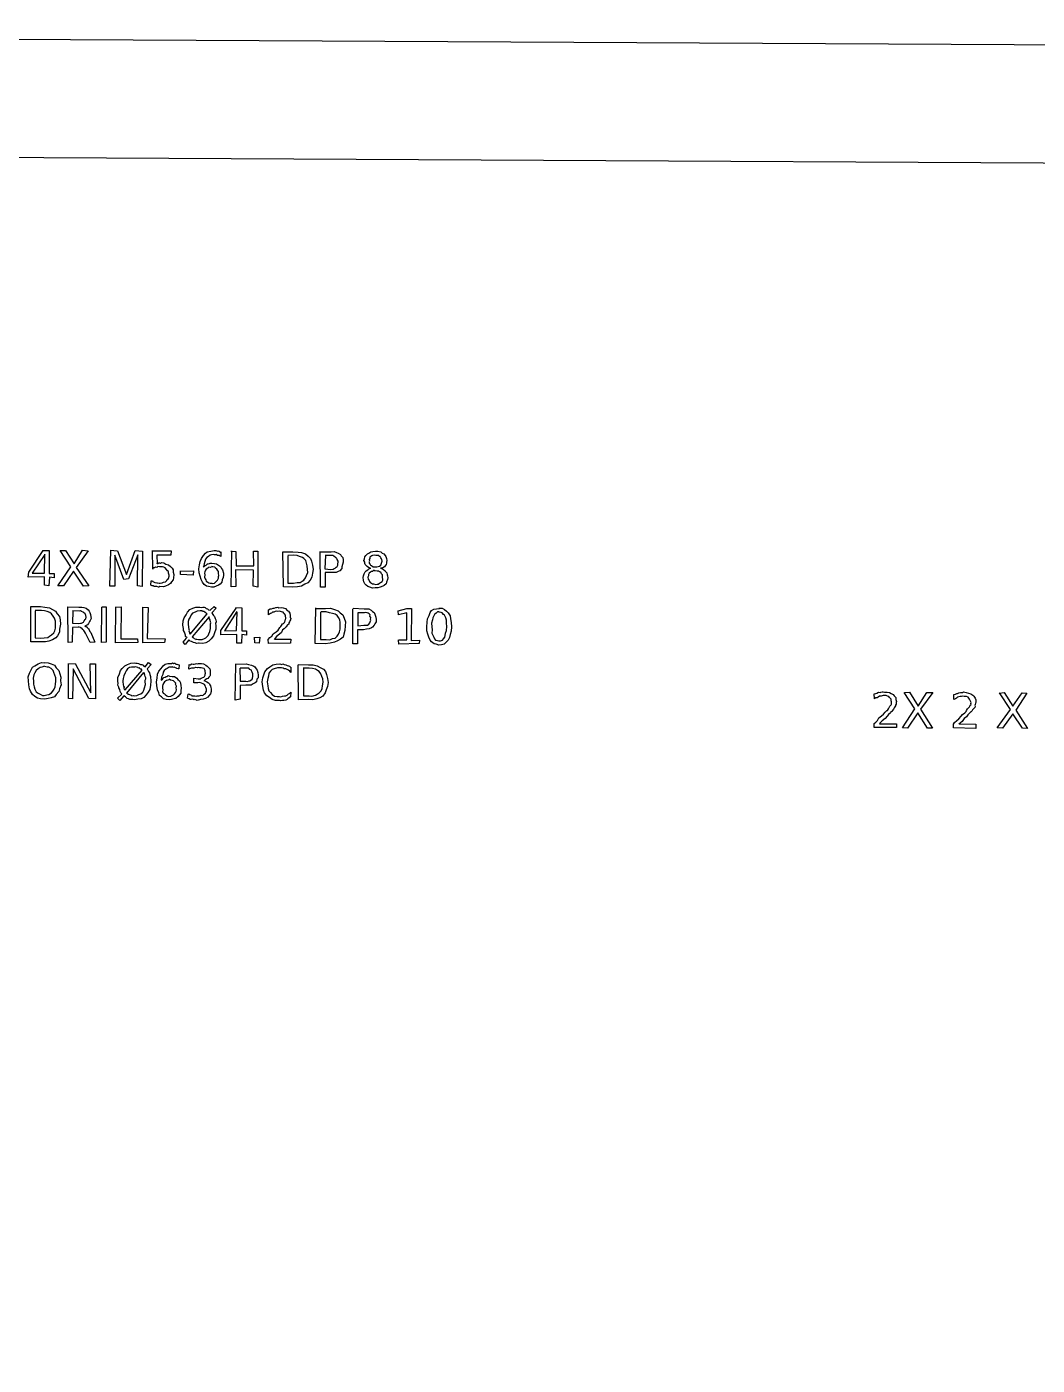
# Model space of a CAD drawing. Header units: millimetres. Extents: x -1 to 541, y -1 to 401.
# Drawn here: x 205.9 to 291.7, y 287.7 to 401.4 of the extents above; entities that cross this region are included whole.
import ezdxf

# ---------------------------------------------------------------- set-up
doc = ezdxf.new("R2010")
doc.units = ezdxf.units.MM

msp = doc.modelspace()

# ---------------------------------------------------------------- linework, layer by layer
for points in [[(-1.07, 1.46), (538.9, -1.43), (541.05, 398.58), (1.04, 401.44)], [(8.97, 11.38), (528.95, 8.65), (531, 388.58), (11, 391.37)]]:
    msp.add_lwpolyline(points, close=True)
for points in [[(207.26, 356.95), (207.79, 356.94), (207.78, 355), (208.21, 355.01), (208.22, 354.64), (207.8, 354.69), (207.76, 353.95), (207.38, 354.01), (207.39, 354.71), (206, 354.68), (206.06, 355.11), (207.28, 356.95)], [(207.41, 356.62), (206.35, 355.04), (207.39, 355.02), (207.41, 356.63)], [(208.71, 356.95), (209.18, 356.96), (209.92, 355.83), (210.63, 356.98), (211.09, 356.93), (210.09, 355.51), (211.16, 353.96), (210.71, 353.93), (209.85, 355.21), (208.99, 353.96), (208.53, 353.94), (209.63, 355.56), (208.73, 356.94)], [(212.98, 356.97), (213.58, 356.92), (214.36, 354.92), (215.09, 356.96), (215.71, 356.91), (215.68, 353.9), (215.29, 353.95), (215.32, 356.59), (214.52, 354.54), (214.12, 354.5), (213.35, 356.56), (213.37, 353.91), (212.95, 353.91), (213.01, 356.95)], [(216.61, 356.93), (218.16, 356.93), (218.13, 356.55), (216.93, 356.55), (216.95, 355.82), (216.96, 355.84), (217.05, 355.84), (217.09, 355.9), (217.09, 355.9), (217.15, 355.91), (217.24, 355.87), (217.28, 355.89), (217.32, 355.93), (217.52, 355.9), (217.71, 355.8), (217.92, 355.74), (218.09, 355.6), (218.23, 355.46), (218.32, 355.32), (218.33, 355.11), (218.39, 354.91), (218.36, 354.62), (218.31, 354.47), (218.19, 354.3), (218.1, 354.14), (217.91, 354.03), (217.68, 353.91), (217.5, 353.87), (217.2, 353.89), (217.1, 353.85), (217.07, 353.84), (216.92, 353.9), (216.84, 353.89), (216.71, 353.9), (216.61, 353.94), (216.54, 353.96), (216.42, 354), (216.46, 354.37), (216.56, 354.39), (216.6, 354.31), (216.7, 354.26), (216.77, 354.23), (216.93, 354.21), (217, 354.21), (217.14, 354.19), (217.21, 354.17), (217.38, 354.22), (217.51, 354.25), (217.68, 354.29), (217.79, 354.41), (217.82, 354.5), (217.93, 354.57), (217.98, 354.76), (217.98, 354.87), (217.93, 355.04), (217.92, 355.18), (217.84, 355.24), (217.76, 355.35), (217.65, 355.47), (217.53, 355.54), (217.42, 355.58), (217.21, 355.58), (217.16, 355.58), (217.03, 355.59), (216.98, 355.56), (216.92, 355.5), (216.83, 355.54), (216.74, 355.48), (216.63, 355.48), (216.59, 355.38), (216.55, 356.94)], [(222.37, 356.83), (222.38, 356.43), (222.31, 356.46), (222.25, 356.52), (222.17, 356.52), (222.1, 356.54), (221.98, 356.62), (221.91, 356.58), (221.83, 356.59), (221.75, 356.62), (221.59, 356.59), (221.45, 356.56), (221.31, 356.43), (221.18, 356.37), (221.08, 356.21), (221, 356.03), (220.94, 355.81), (220.91, 355.54), (220.96, 355.61), (221.05, 355.67), (221.12, 355.71), (221.24, 355.82), (221.28, 355.81), (221.4, 355.86), (221.47, 355.89), (221.6, 355.87), (221.83, 355.86), (221.99, 355.82), (222.16, 355.71), (222.33, 355.6), (222.42, 355.42), (222.5, 355.3), (222.59, 355.04), (222.6, 354.87), (222.57, 354.66), (222.49, 354.47), (222.46, 354.26), (222.31, 354.1), (222.18, 354), (221.97, 353.92), (221.78, 353.83), (221.58, 353.84), (221.31, 353.9), (221.15, 353.92), (220.94, 354.07), (220.81, 354.25), (220.69, 354.5), (220.6, 354.76), (220.54, 355.07), (220.51, 355.41), (220.56, 355.73), (220.62, 356.01), (220.72, 356.28), (220.89, 356.53), (221.06, 356.74), (221.22, 356.85), (221.52, 356.9), (221.8, 356.95), (221.82, 356.94), (221.94, 356.94), (222.03, 356.93), (222.09, 356.91), (222.16, 356.93), (222.22, 356.9), (222.34, 356.82), (222.38, 356.8)], [(223.23, 356.91), (223.65, 356.87), (223.66, 355.65), (225.16, 355.65), (225.14, 356.9), (225.52, 356.91), (225.52, 353.85), (225.12, 353.91), (225.15, 355.29), (223.62, 355.32), (223.64, 353.89), (223.25, 353.88), (223.29, 356.92)], [(227.63, 356.84), (228.48, 356.84), (228.93, 356.81), (229.23, 356.79), (229.57, 356.68), (229.79, 356.47), (229.98, 356.27), (230.06, 356.04), (230.16, 355.71), (230.2, 355.34), (230.16, 355.02), (230.09, 354.69), (229.96, 354.43), (229.75, 354.21), (229.51, 354.08), (229.23, 353.93), (228.88, 353.87), (228.49, 353.83), (227.68, 353.87), (227.63, 356.85)], [(228.07, 356.5), (228.06, 354.19), (228.53, 354.18), (228.85, 354.23), (229.1, 354.24), (229.27, 354.36), (229.42, 354.44), (229.56, 354.62), (229.64, 354.83), (229.76, 355.08), (229.73, 355.33), (229.7, 355.66), (229.64, 355.89), (229.6, 356.09), (229.43, 356.27), (229.31, 356.35), (229.06, 356.45), (228.85, 356.54), (228.53, 356.55), (228.06, 356.52)], [(230.84, 356.85), (231.74, 356.84), (232.01, 356.86), (232.21, 356.79), (232.35, 356.73), (232.53, 356.6), (232.59, 356.51), (232.73, 356.35), (232.76, 356.17), (232.77, 355.96), (232.72, 355.75), (232.66, 355.58), (232.64, 355.42), (232.47, 355.24), (232.34, 355.16), (232.17, 355.09), (232, 355.08), (231.71, 355.08), (231.23, 355.08), (231.24, 353.85), (230.84, 353.85), (230.82, 356.86)], [(231.26, 356.55), (231.21, 355.4), (231.71, 355.35), (231.9, 355.38), (231.99, 355.43), (232.09, 355.45), (232.16, 355.53), (232.26, 355.59), (232.31, 355.7), (232.32, 355.81), (232.34, 355.96), (232.35, 356.06), (232.26, 356.2), (232.23, 356.3), (232.15, 356.34), (232.08, 356.4), (231.98, 356.46), (231.9, 356.52), (231.73, 356.52), (231.24, 356.54)], [(235.11, 355.42), (235, 355.49), (234.91, 355.52), (234.79, 355.6), (234.73, 355.69), (234.64, 355.75), (234.61, 355.86), (234.59, 355.96), (234.53, 356.1), (234.58, 356.25), (234.59, 356.41), (234.68, 356.54), (234.83, 356.66), (234.94, 356.74), (235.12, 356.85), (235.29, 356.88), (235.52, 356.91), (235.72, 356.9), (235.95, 356.84), (236.08, 356.73), (236.22, 356.67), (236.32, 356.53), (236.39, 356.45), (236.45, 356.28), (236.47, 356.11), (236.44, 355.96), (236.43, 355.87), (236.42, 355.75), (236.34, 355.65), (236.28, 355.58), (236.14, 355.49), (236.01, 355.46), (235.94, 355.44), (236.1, 355.4), (236.19, 355.33), (236.32, 355.23), (236.36, 355.17), (236.46, 355.07), (236.5, 354.9), (236.52, 354.79), (236.55, 354.63), (236.54, 354.48), (236.44, 354.27), (236.41, 354.13), (236.25, 353.98), (236.12, 353.92), (235.92, 353.84), (235.71, 353.79), (235.48, 353.79), (235.25, 353.76), (235.04, 353.83), (234.87, 353.9), (234.73, 354), (234.61, 354.11), (234.53, 354.29), (234.49, 354.44), (234.45, 354.67), (234.5, 354.81), (234.54, 354.96), (234.6, 355.08), (234.63, 355.13), (234.72, 355.22), (234.86, 355.3), (234.94, 355.39), (235.1, 355.45)], [(234.94, 356.03), (234.98, 355.96), (234.98, 355.87), (235.07, 355.77), (235.09, 355.7), (235.18, 355.67), (235.3, 355.57), (235.4, 355.56), (235.49, 355.56), (235.61, 355.58), (235.75, 355.59), (235.84, 355.61), (235.95, 355.71), (235.98, 355.78), (236.01, 355.87), (236.05, 355.96), (236.07, 356.06), (236.04, 356.19), (236.02, 356.25), (235.97, 356.32), (235.91, 356.45), (235.83, 356.45), (235.78, 356.52), (235.68, 356.54), (235.55, 356.54), (235.4, 356.57), (235.25, 356.52), (235.19, 356.51), (235.11, 356.43), (235.04, 356.38), (235.03, 356.28), (234.97, 356.2), (234.99, 356.04)], [(218.97, 355.2), (220.06, 355.23), (220.03, 354.86), (218.95, 354.91), (218.95, 355.22)], [(221.61, 355.58), (221.45, 355.52), (221.35, 355.53), (221.26, 355.46), (221.12, 355.37), (221.06, 355.28), (221, 355.13), (220.99, 355.02), (221, 354.89), (220.99, 354.68), (221.03, 354.56), (221.09, 354.46), (221.13, 354.36), (221.26, 354.26), (221.36, 354.21), (221.46, 354.19), (221.6, 354.19), (221.69, 354.14), (221.82, 354.18), (221.94, 354.29), (221.99, 354.34), (222.09, 354.43), (222.16, 354.59), (222.18, 354.74), (222.2, 354.83), (222.16, 355), (222.16, 355.16), (222.1, 355.28), (222.03, 355.36), (221.9, 355.47), (221.85, 355.53), (221.7, 355.57), (221.61, 355.59)], [(235.49, 355.21), (235.4, 355.27), (235.26, 355.18), (235.17, 355.18), (235.08, 355.1), (234.98, 355.03), (234.92, 354.91), (234.92, 354.8), (234.86, 354.7), (234.89, 354.52), (234.96, 354.4), (234.99, 354.32), (235.05, 354.23), (235.17, 354.19), (235.25, 354.12), (235.35, 354.11), (235.53, 354.06), (235.64, 354.09), (235.74, 354.1), (235.84, 354.19), (235.93, 354.24), (236.07, 354.33), (236.12, 354.43), (236.13, 354.52), (236.11, 354.66), (236.11, 354.77), (236.1, 354.88), (236.02, 354.98), (235.95, 355.12), (235.86, 355.13), (235.77, 355.21), (235.66, 355.2), (235.51, 355.22)], [(206.24, 352.2), (207.04, 352.2), (207.42, 352.13), (207.81, 352.08), (208.07, 351.93), (208.33, 351.79), (208.47, 351.58), (208.65, 351.35), (208.71, 351.06), (208.74, 350.69), (208.67, 350.28), (208.65, 350.01), (208.48, 349.71), (208.34, 349.53), (208.08, 349.36), (207.77, 349.25), (207.46, 349.19), (207.03, 349.19), (206.22, 349.2), (206.24, 352.2)], [(206.6, 351.82), (206.6, 349.53), (207.08, 349.51), (207.35, 349.53), (207.67, 349.57), (207.82, 349.69), (207.99, 349.78), (208.17, 349.96), (208.26, 350.13), (208.31, 350.37), (208.31, 350.68), (208.31, 350.96), (208.25, 351.2), (208.12, 351.38), (207.99, 351.58), (207.83, 351.69), (207.61, 351.78), (207.39, 351.82), (207.12, 351.85), (206.59, 351.87)], [(210.81, 350.54), (210.84, 350.51), (210.9, 350.52), (211, 350.44), (211.02, 350.4), (211.13, 350.29), (211.17, 350.21), (211.23, 350.06), (211.33, 349.99), (211.67, 349.17), (211.28, 349.15), (210.86, 349.94), (210.8, 350.06), (210.72, 350.17), (210.65, 350.24), (210.57, 350.36), (210.5, 350.35), (210.44, 350.4), (210.34, 350.43), (210.24, 350.44), (209.76, 350.42), (209.75, 349.18), (209.39, 349.14), (209.38, 352.18), (210.3, 352.13), (210.56, 352.15), (210.74, 352.11), (210.93, 352.06), (211.09, 351.92), (211.19, 351.8), (211.25, 351.68), (211.3, 351.52), (211.33, 351.31), (211.34, 351.18), (211.28, 351.02), (211.21, 350.93), (211.16, 350.81), (211.14, 350.74), (211.03, 350.63), (210.92, 350.57), (210.81, 350.53)], [(209.8, 351.82), (209.78, 350.79), (210.31, 350.75), (210.46, 350.79), (210.53, 350.77), (210.64, 350.84), (210.71, 350.86), (210.77, 350.97), (210.83, 351.08), (210.91, 351.15), (210.92, 351.3), (210.9, 351.42), (210.86, 351.51), (210.83, 351.58), (210.71, 351.7), (210.67, 351.72), (210.52, 351.78), (210.45, 351.84), (210.33, 351.8), (209.76, 351.84)], [(212.26, 352.16), (212.63, 352.17), (212.63, 349.18), (212.24, 349.15), (212.25, 352.14)], [(213.42, 352.14), (213.89, 352.17), (213.87, 349.45), (215.28, 349.46), (215.32, 349.14), (213.43, 349.12), (213.46, 352.16)], [(215.71, 352.14), (216.19, 352.1), (216.11, 349.47), (217.63, 349.44), (217.59, 349.15), (215.75, 349.12), (215.73, 352.14)], [(219.51, 349.53), (219.37, 349.65), (219.36, 349.76), (219.31, 349.92), (219.28, 350.02), (219.2, 350.17), (219.2, 350.32), (219.18, 350.46), (219.14, 350.6), (219.17, 350.97), (219.26, 351.22), (219.41, 351.5), (219.53, 351.71), (219.74, 351.95), (220, 352.05), (220.24, 352.13), (220.59, 352.13), (220.7, 352.12), (220.83, 352.14), (220.96, 352.13), (221.03, 352.1), (221.12, 352.03), (221.23, 352.01), (221.33, 351.91), (221.45, 351.88), (221.79, 352.21), (221.98, 352.05), (221.61, 351.66), (221.69, 351.53), (221.74, 351.44), (221.83, 351.34), (221.89, 351.17), (221.94, 351.06), (221.96, 350.88), (221.92, 350.76), (221.94, 350.57), (221.95, 350.28), (221.83, 349.97), (221.74, 349.71), (221.54, 349.45), (221.35, 349.26), (221.09, 349.11), (220.84, 349.06), (220.53, 349.07), (220.46, 349.07), (220.29, 349.05), (220.18, 349.1), (220.06, 349.15), (219.94, 349.19), (219.87, 349.23), (219.77, 349.26), (219.64, 349.36), (219.34, 348.96), (219.16, 349.16), (219.46, 349.52)], [(221.21, 351.55), (221.12, 351.62), (221.04, 351.7), (221.02, 351.72), (220.93, 351.76), (220.81, 351.76), (220.77, 351.84), (220.63, 351.84), (220.6, 351.82), (220.36, 351.8), (220.18, 351.72), (219.97, 351.63), (219.85, 351.48), (219.75, 351.3), (219.66, 351.13), (219.58, 350.91), (219.58, 350.63), (219.63, 350.5), (219.63, 350.42), (219.65, 350.28), (219.67, 350.19), (219.65, 350.12), (219.7, 350), (219.7, 349.94), (219.75, 349.86), (221.2, 351.56)], [(221.39, 351.33), (219.92, 349.61), (220, 349.57), (220.02, 349.56), (220.1, 349.47), (220.21, 349.44), (220.25, 349.39), (220.34, 349.41), (220.47, 349.38), (220.56, 349.4), (220.79, 349.39), (220.97, 349.48), (221.1, 349.53), (221.28, 349.73), (221.35, 349.87), (221.43, 350.07), (221.49, 350.33), (221.49, 350.62), (221.5, 350.71), (221.52, 350.8), (221.5, 350.9), (221.47, 351.04), (221.45, 351.07), (221.41, 351.15), (221.39, 351.24), (221.39, 351.35)], [(223.61, 352.12), (224.16, 352.09), (224.15, 350.12), (224.56, 350.13), (224.55, 349.76), (224.14, 349.81), (224.13, 349.07), (223.72, 349.07), (223.72, 349.82), (222.36, 349.78), (222.37, 350.16), (223.66, 352.06)], [(223.74, 351.76), (222.68, 350.14), (223.7, 350.15), (223.77, 351.72)], [(226.92, 349.43), (228.32, 349.42), (228.3, 349.07), (226.42, 349.04), (226.38, 349.39), (226.53, 349.56), (226.71, 349.68), (226.82, 349.88), (227.06, 350.04), (227.25, 350.2), (227.39, 350.41), (227.46, 350.49), (227.51, 350.57), (227.6, 350.71), (227.68, 350.76), (227.77, 350.83), (227.82, 350.93), (227.83, 350.99), (227.86, 351.12), (227.89, 351.19), (227.89, 351.25), (227.87, 351.33), (227.87, 351.46), (227.79, 351.57), (227.71, 351.63), (227.66, 351.72), (227.52, 351.74), (227.45, 351.76), (227.32, 351.79), (227.22, 351.76), (227.06, 351.79), (226.98, 351.77), (226.88, 351.71), (226.77, 351.71), (226.68, 351.64), (226.58, 351.61), (226.42, 351.5), (226.43, 351.9), (226.56, 351.99), (226.68, 352), (226.81, 352.05), (226.9, 352.06), (227.03, 352.11), (227.11, 352.1), (227.21, 352.13), (227.3, 352.09), (227.51, 352.1), (227.67, 352.09), (227.87, 352.02), (228.01, 351.86), (228.13, 351.79), (228.24, 351.64), (228.27, 351.42), (228.27, 351.23), (228.32, 351.2), (228.28, 351.06), (228.24, 350.99), (228.21, 350.89), (228.16, 350.8), (228.14, 350.7), (228.02, 350.63), (227.94, 350.52), (227.94, 350.47), (227.86, 350.4), (227.76, 350.3), (227.62, 350.21), (227.53, 350), (227.36, 349.86), (227.09, 349.66), (226.9, 349.39)], [(230.44, 352.03), (231.27, 352.03), (231.69, 352.05), (232.03, 351.95), (232.35, 351.84), (232.52, 351.67), (232.74, 351.48), (232.85, 351.21), (232.96, 350.88), (232.92, 350.54), (232.91, 350.17), (232.83, 349.85), (232.75, 349.58), (232.55, 349.43), (232.29, 349.27), (232.03, 349.16), (231.66, 349.07), (231.24, 349.02), (230.39, 349.04), (230.44, 352.08)], [(230.85, 351.75), (230.83, 349.39), (231.31, 349.4), (231.62, 349.37), (231.85, 349.47), (232.09, 349.51), (232.26, 349.67), (232.36, 349.84), (232.44, 350.04), (232.51, 350.26), (232.51, 350.53), (232.5, 350.84), (232.47, 351.05), (232.37, 351.25), (232.25, 351.43), (232.09, 351.54), (231.86, 351.61), (231.59, 351.67), (231.33, 351.73), (230.88, 351.74)], [(233.6, 352.06), (234.56, 352.01), (234.74, 352.01), (234.94, 352), (235.13, 351.89), (235.25, 351.78), (235.41, 351.7), (235.45, 351.54), (235.55, 351.3), (235.57, 351.1), (235.56, 350.89), (235.45, 350.72), (235.4, 350.61), (235.25, 350.43), (235.16, 350.38), (234.98, 350.31), (234.74, 350.27), (234.5, 350.21), (233.98, 350.21), (233.98, 349.02), (233.58, 349.02), (233.59, 352.01)], [(234.01, 351.69), (234, 350.56), (234.52, 350.6), (234.65, 350.61), (234.79, 350.62), (234.84, 350.62), (234.93, 350.7), (235.02, 350.82), (235.06, 350.89), (235.12, 351.03), (235.09, 351.1), (235.11, 351.26), (235.04, 351.37), (235.05, 351.48), (234.97, 351.56), (234.9, 351.64), (234.79, 351.65), (234.63, 351.69), (234.55, 351.66), (234.04, 351.67)], [(237.49, 349.36), (238.18, 349.37), (238.16, 351.66), (237.45, 351.49), (237.43, 351.84), (238.18, 352.03), (238.56, 352.02), (238.55, 349.32), (239.24, 349.35), (239.22, 349.04), (237.5, 349.01), (237.47, 349.37)], [(240.89, 352.05), (241.17, 352.06), (241.38, 351.95), (241.54, 351.79), (241.69, 351.65), (241.84, 351.39), (241.89, 351.16), (241.93, 350.83), (241.97, 350.47), (241.95, 350.11), (241.86, 349.81), (241.81, 349.55), (241.68, 349.34), (241.54, 349.19), (241.34, 349.01), (241.11, 348.94), (240.89, 348.91), (240.66, 348.99), (240.49, 349.03), (240.27, 349.19), (240.14, 349.33), (240.04, 349.58), (239.96, 349.85), (239.88, 350.13), (239.87, 350.46), (239.89, 350.86), (239.93, 351.14), (240.06, 351.42), (240.15, 351.68), (240.26, 351.86), (240.47, 351.97), (240.7, 351.99), (240.94, 352.02)], [(240.93, 351.74), (240.79, 351.74), (240.67, 351.62), (240.52, 351.53), (240.47, 351.41), (240.39, 351.24), (240.36, 351.05), (240.27, 350.78), (240.29, 350.46), (240.31, 350.21), (240.29, 349.94), (240.4, 349.71), (240.47, 349.58), (240.51, 349.45), (240.6, 349.34), (240.77, 349.3), (240.88, 349.27), (241.04, 349.28), (241.21, 349.35), (241.29, 349.46), (241.41, 349.59), (241.43, 349.74), (241.47, 349.92), (241.53, 350.17), (241.56, 350.5), (241.54, 350.77), (241.53, 351.03), (241.48, 351.24), (241.36, 351.45), (241.29, 351.52), (241.17, 351.65), (241.08, 351.68), (240.9, 351.71)], [(225.26, 349.56), (225.67, 349.6), (225.62, 349.08), (225.25, 349.11), (225.22, 349.58)], [(207.4, 347.44), (207.7, 347.41), (207.96, 347.33), (208.23, 347.2), (208.39, 346.99), (208.61, 346.76), (208.69, 346.49), (208.78, 346.2), (208.76, 345.88), (208.79, 345.54), (208.66, 345.2), (208.6, 344.98), (208.39, 344.72), (208.23, 344.53), (207.95, 344.45), (207.7, 344.37), (207.41, 344.32), (207.06, 344.36), (206.8, 344.42), (206.57, 344.55), (206.36, 344.71), (206.2, 345), (206.12, 345.21), (206.06, 345.54), (206.02, 345.87), (206.01, 346.21), (206.1, 346.52), (206.24, 346.77), (206.38, 347.04), (206.58, 347.17), (206.86, 347.32), (207.14, 347.43), (207.43, 347.4)], [(207.4, 347.12), (207.16, 347.05), (207.01, 347.01), (206.86, 346.89), (206.69, 346.75), (206.58, 346.57), (206.49, 346.4), (206.43, 346.12), (206.46, 345.86), (206.45, 345.61), (206.5, 345.37), (206.58, 345.18), (206.68, 344.94), (206.84, 344.84), (207.02, 344.76), (207.21, 344.64), (207.37, 344.65), (207.58, 344.68), (207.77, 344.73), (207.98, 344.85), (208.11, 345), (208.22, 345.17), (208.28, 345.36), (208.33, 345.61), (208.35, 345.84), (208.35, 346.15), (208.26, 346.36), (208.19, 346.58), (208.12, 346.77), (207.96, 346.92), (207.77, 347.04), (207.61, 347.04), (207.38, 347.1)], [(209.42, 347.34), (210, 347.36), (211.32, 344.87), (211.27, 347.34), (211.73, 347.33), (211.71, 344.35), (211.16, 344.37), (209.83, 346.89), (209.78, 344.36), (209.44, 344.39), (209.42, 347.36)], [(213.95, 344.77), (213.88, 344.86), (213.83, 344.99), (213.79, 345.14), (213.7, 345.28), (213.71, 345.35), (213.63, 345.5), (213.66, 345.69), (213.63, 345.83), (213.63, 346.16), (213.77, 346.49), (213.85, 346.76), (214, 346.94), (214.2, 347.16), (214.45, 347.27), (214.73, 347.39), (215.03, 347.4), (215.15, 347.39), (215.27, 347.37), (215.38, 347.35), (215.55, 347.28), (215.65, 347.27), (215.76, 347.21), (215.84, 347.12), (215.94, 347.08), (216.21, 347.44), (216.44, 347.26), (216.12, 346.89), (216.17, 346.78), (216.22, 346.68), (216.31, 346.56), (216.34, 346.41), (216.4, 346.24), (216.38, 346.13), (216.41, 345.96), (216.43, 345.85), (216.38, 345.52), (216.35, 345.16), (216.2, 344.92), (216.03, 344.68), (215.84, 344.48), (215.6, 344.34), (215.32, 344.33), (215.04, 344.26), (214.9, 344.31), (214.8, 344.3), (214.64, 344.3), (214.53, 344.34), (214.41, 344.39), (214.33, 344.48), (214.26, 344.52), (214.14, 344.61), (213.79, 344.22), (213.6, 344.41), (213.96, 344.76)], [(215.66, 346.79), (215.63, 346.88), (215.52, 346.88), (215.45, 346.98), (215.35, 346.96), (215.31, 347.02), (215.2, 347.04), (215.09, 347.06), (215.04, 347.03), (214.79, 347.04), (214.62, 347.01), (214.43, 346.89), (214.34, 346.73), (214.24, 346.56), (214.14, 346.31), (214.08, 346.09), (214.04, 345.87), (214.05, 345.74), (214.08, 345.64), (214.08, 345.54), (214.11, 345.43), (214.15, 345.33), (214.14, 345.25), (214.17, 345.15), (214.23, 345.11), (215.68, 346.8)], [(218.84, 347.24), (218.79, 346.9), (218.75, 346.89), (218.63, 346.92), (218.61, 346.97), (218.52, 346.99), (218.41, 347.04), (218.34, 347.01), (218.24, 347.06), (218.22, 347.05), (217.98, 347.03), (217.81, 346.94), (217.69, 346.88), (217.55, 346.77), (217.48, 346.62), (217.43, 346.42), (217.34, 346.2), (217.31, 345.93), (217.4, 346.03), (217.48, 346.1), (217.54, 346.16), (217.63, 346.2), (217.73, 346.26), (217.8, 346.26), (217.9, 346.33), (218.01, 346.27), (218.24, 346.25), (218.43, 346.26), (218.63, 346.12), (218.71, 345.99), (218.87, 345.89), (218.94, 345.71), (218.96, 345.47), (218.99, 345.28), (218.98, 345.03), (218.96, 344.84), (218.85, 344.69), (218.74, 344.56), (218.56, 344.38), (218.4, 344.34), (218.19, 344.3), (217.98, 344.28), (217.72, 344.29), (217.51, 344.35), (217.34, 344.52), (217.17, 344.65), (217.11, 344.86), (216.98, 345.13), (216.92, 345.49), (216.91, 345.81), (216.95, 346.12), (217, 346.46), (217.1, 346.71), (217.29, 346.93), (217.47, 347.16), (217.64, 347.29), (217.88, 347.35), (218.18, 347.36), (218.27, 347.4), (218.35, 347.34), (218.39, 347.37), (218.47, 347.37), (218.56, 347.31), (218.64, 347.31), (218.73, 347.26), (218.79, 347.25)], [(220.93, 345.91), (221.08, 345.85), (221.17, 345.8), (221.32, 345.72), (221.4, 345.64), (221.43, 345.53), (221.48, 345.45), (221.51, 345.31), (221.56, 345.2), (221.54, 344.98), (221.5, 344.77), (221.35, 344.61), (221.27, 344.5), (221.07, 344.37), (220.88, 344.33), (220.65, 344.29), (220.36, 344.22), (220.29, 344.23), (220.15, 344.29), (220.1, 344.28), (219.99, 344.32), (219.85, 344.29), (219.77, 344.31), (219.67, 344.34), (219.55, 344.42), (219.58, 344.76), (219.66, 344.78), (219.73, 344.72), (219.87, 344.67), (219.91, 344.62), (220.04, 344.62), (220.17, 344.61), (220.28, 344.59), (220.35, 344.6), (220.54, 344.61), (220.69, 344.66), (220.83, 344.64), (220.95, 344.75), (221.06, 344.84), (221.09, 344.92), (221.16, 345.01), (221.14, 345.17), (221.1, 345.31), (221.07, 345.38), (221.04, 345.48), (220.99, 345.58), (220.86, 345.62), (220.74, 345.69), (220.58, 345.75), (220.42, 345.71), (220.07, 345.72), (220.08, 346.1), (220.44, 346.04), (220.6, 346.05), (220.71, 346.12), (220.83, 346.16), (220.92, 346.2), (220.98, 346.25), (221.03, 346.36), (221.05, 346.46), (221.07, 346.54), (221.03, 346.67), (221.03, 346.72), (221.02, 346.83), (220.94, 346.92), (220.81, 346.95), (220.71, 346.99), (220.57, 346.99), (220.43, 347.01), (220.36, 347), (220.25, 347.02), (220.21, 347.01), (220.08, 346.97), (219.97, 346.95), (219.88, 346.95), (219.79, 346.92), (219.66, 346.86), (219.67, 347.27), (219.75, 347.25), (219.91, 347.32), (220.03, 347.31), (220.09, 347.3), (220.23, 347.32), (220.29, 347.35), (220.39, 347.33), (220.46, 347.36), (220.72, 347.35), (220.91, 347.32), (221.1, 347.22), (221.21, 347.13), (221.33, 347.01), (221.44, 346.9), (221.46, 346.77), (221.45, 346.56), (221.47, 346.47), (221.45, 346.34), (221.43, 346.27), (221.34, 346.18), (221.26, 346.07), (221.17, 346.04), (221.04, 345.96), (220.94, 345.89)], [(223.59, 347.31), (224.51, 347.32), (224.73, 347.28), (224.98, 347.22), (225.16, 347.13), (225.27, 347.06), (225.38, 346.89), (225.46, 346.8), (225.51, 346.59), (225.54, 346.37), (225.53, 346.14), (225.44, 346.02), (225.39, 345.81), (225.29, 345.7), (225.12, 345.63), (224.95, 345.52), (224.77, 345.5), (224.5, 345.52), (224, 345.49), (224.02, 344.32), (223.6, 344.25), (223.63, 347.3)], [(223.97, 346.97), (224.02, 345.84), (224.48, 345.85), (224.64, 345.82), (224.77, 345.89), (224.85, 345.89), (224.92, 345.94), (225.02, 346.02), (225.05, 346.11), (225.1, 346.24), (225.08, 346.4), (225.1, 346.49), (225.04, 346.63), (224.98, 346.74), (224.97, 346.8), (224.84, 346.84), (224.74, 346.95), (224.66, 346.96), (224.55, 346.97), (224, 346.97)], [(228.31, 347.04), (228.33, 346.6), (228.22, 346.71), (228.11, 346.78), (228.01, 346.85), (227.89, 346.89), (227.75, 346.9), (227.66, 346.97), (227.51, 346.98), (227.41, 346.98), (227.18, 346.99), (226.91, 346.91), (226.73, 346.84), (226.59, 346.69), (226.46, 346.52), (226.43, 346.28), (226.36, 346.07), (226.31, 345.79), (226.36, 345.47), (226.38, 345.22), (226.44, 345.04), (226.58, 344.89), (226.73, 344.72), (226.94, 344.59), (227.16, 344.56), (227.35, 344.55), (227.48, 344.53), (227.62, 344.59), (227.78, 344.61), (227.89, 344.61), (228, 344.66), (228.12, 344.78), (228.2, 344.82), (228.31, 344.91), (228.29, 344.51), (228.17, 344.45), (228.07, 344.36), (228, 344.29), (227.89, 344.25), (227.72, 344.22), (227.61, 344.21), (227.45, 344.18), (227.36, 344.21), (227.02, 344.2), (226.73, 344.31), (226.5, 344.46), (226.27, 344.62), (226.08, 344.86), (225.99, 345.1), (225.93, 345.4), (225.89, 345.79), (225.95, 346.15), (226.02, 346.39), (226.1, 346.66), (226.33, 346.93), (226.53, 347.08), (226.78, 347.25), (227.08, 347.3), (227.38, 347.32), (227.52, 347.28), (227.63, 347.32), (227.75, 347.27), (227.88, 347.23), (228, 347.18), (228.12, 347.15), (228.21, 347.12), (228.3, 347.04)], [(228.94, 347.27), (229.82, 347.24), (230.2, 347.25), (230.54, 347.16), (230.8, 347.02), (231.08, 346.86), (231.26, 346.68), (231.35, 346.43), (231.44, 346.08), (231.5, 345.73), (231.42, 345.41), (231.33, 345.11), (231.24, 344.85), (231.04, 344.58), (230.79, 344.43), (230.53, 344.34), (230.18, 344.26), (229.8, 344.29), (228.96, 344.27), (228.93, 347.24)], [(229.38, 346.92), (229.38, 344.62), (229.86, 344.62), (230.11, 344.58), (230.41, 344.66), (230.55, 344.74), (230.72, 344.86), (230.88, 345.04), (230.97, 345.22), (231, 345.45), (231.06, 345.76), (231.04, 346.06), (230.94, 346.24), (230.87, 346.48), (230.73, 346.67), (230.57, 346.77), (230.4, 346.87), (230.15, 346.92), (229.86, 346.95), (229.35, 346.95)], [(215.8, 346.59), (214.35, 344.84), (214.44, 344.84), (214.48, 344.75), (214.61, 344.71), (214.68, 344.68), (214.74, 344.66), (214.81, 344.6), (214.91, 344.64), (215.01, 344.61), (215.23, 344.65), (215.41, 344.71), (215.57, 344.78), (215.73, 344.91), (215.84, 345.09), (215.89, 345.29), (215.97, 345.57), (215.95, 345.82), (215.95, 345.93), (215.99, 346.06), (215.99, 346.14), (215.95, 346.26), (215.9, 346.36), (215.89, 346.44), (215.89, 346.51), (215.82, 346.58)], [(218.03, 345.99), (217.87, 345.94), (217.74, 345.91), (217.67, 345.85), (217.59, 345.79), (217.52, 345.71), (217.43, 345.57), (217.4, 345.42), (217.41, 345.29), (217.44, 345.09), (217.41, 344.98), (217.48, 344.84), (217.57, 344.78), (217.64, 344.71), (217.78, 344.61), (217.84, 344.59), (217.96, 344.56), (218.11, 344.59), (218.23, 344.63), (218.36, 344.7), (218.42, 344.77), (218.51, 344.9), (218.58, 345), (218.6, 345.13), (218.58, 345.29), (218.6, 345.44), (218.53, 345.59), (218.54, 345.68), (218.46, 345.76), (218.36, 345.89), (218.24, 345.9), (218.1, 345.93), (217.97, 346.01)], [(278.32, 342.23), (279.77, 342.22), (279.77, 341.93), (277.87, 341.91), (277.89, 342.27), (278.01, 342.36), (278.16, 342.52), (278.28, 342.73), (278.51, 342.91), (278.68, 343.06), (278.8, 343.22), (278.96, 343.35), (279.02, 343.37), (279.08, 343.5), (279.14, 343.63), (279.21, 343.73), (279.24, 343.76), (279.31, 343.84), (279.35, 343.91), (279.34, 343.98), (279.34, 344.1), (279.33, 344.17), (279.32, 344.32), (279.27, 344.37), (279.18, 344.46), (279.11, 344.55), (279.01, 344.58), (278.9, 344.64), (278.76, 344.65), (278.65, 344.64), (278.56, 344.61), (278.46, 344.59), (278.34, 344.58), (278.23, 344.49), (278.13, 344.45), (277.98, 344.44), (277.9, 344.36), (277.89, 344.79), (278.01, 344.8), (278.1, 344.84), (278.24, 344.91), (278.38, 344.9), (278.44, 344.91), (278.56, 344.95), (278.64, 344.94), (278.74, 344.93), (278.97, 344.92), (279.17, 344.89), (279.31, 344.82), (279.49, 344.72), (279.58, 344.6), (279.72, 344.48), (279.72, 344.29), (279.77, 344.13), (279.74, 344.04), (279.75, 343.9), (279.7, 343.82), (279.7, 343.76), (279.62, 343.66), (279.58, 343.59), (279.53, 343.47), (279.41, 343.33), (279.41, 343.28), (279.3, 343.25), (279.26, 343.16), (279.1, 343.03), (278.99, 342.87), (278.81, 342.69), (278.57, 342.49), (278.32, 342.26)], [(280.44, 344.88), (280.89, 344.92), (281.62, 343.74), (282.36, 344.9), (282.85, 344.89), (281.82, 343.47), (282.84, 341.86), (282.42, 341.86), (281.58, 343.15), (280.71, 341.86), (280.28, 341.89), (281.34, 343.49), (280.43, 344.88)], [(285.12, 342.22), (286.51, 342.2), (286.52, 341.83), (284.63, 341.9), (284.63, 342.19), (284.71, 342.33), (284.9, 342.52), (285.08, 342.65), (285.27, 342.87), (285.39, 343.02), (285.59, 343.16), (285.68, 343.27), (285.72, 343.36), (285.81, 343.5), (285.93, 343.61), (285.97, 343.66), (286.01, 343.73), (286.02, 343.82), (286.11, 343.87), (286.08, 343.96), (286.12, 344.04), (286.07, 344.16), (286.03, 344.22), (285.97, 344.32), (285.91, 344.41), (285.85, 344.5), (285.72, 344.55), (285.62, 344.54), (285.52, 344.55), (285.42, 344.57), (285.3, 344.54), (285.19, 344.55), (285.08, 344.53), (284.95, 344.5), (284.86, 344.41), (284.79, 344.35), (284.65, 344.31), (284.64, 344.71), (284.79, 344.75), (284.9, 344.82), (284.96, 344.81), (285.07, 344.87), (285.22, 344.9), (285.32, 344.9), (285.39, 344.9), (285.47, 344.96), (285.69, 344.9), (285.89, 344.84), (286.09, 344.79), (286.26, 344.67), (286.33, 344.58), (286.45, 344.41), (286.5, 344.28), (286.51, 344.04), (286.49, 343.99), (286.47, 343.88), (286.44, 343.78), (286.46, 343.74), (286.42, 343.62), (286.34, 343.53), (286.23, 343.43), (286.16, 343.3), (286.12, 343.25), (286.09, 343.24), (285.95, 343.12), (285.84, 342.99), (285.72, 342.81), (285.51, 342.68), (285.35, 342.44), (285.06, 342.21)], [(288.5, 344.84), (288.92, 344.88), (289.66, 343.74), (290.44, 344.86), (290.84, 344.84), (289.9, 343.39), (290.9, 341.83), (290.48, 341.86), (289.65, 343.09), (288.79, 341.86), (288.32, 341.88), (289.45, 343.44), (288.53, 344.87)]]:
    msp.add_lwpolyline(points)

doc.saveas('drawing.dxf')
